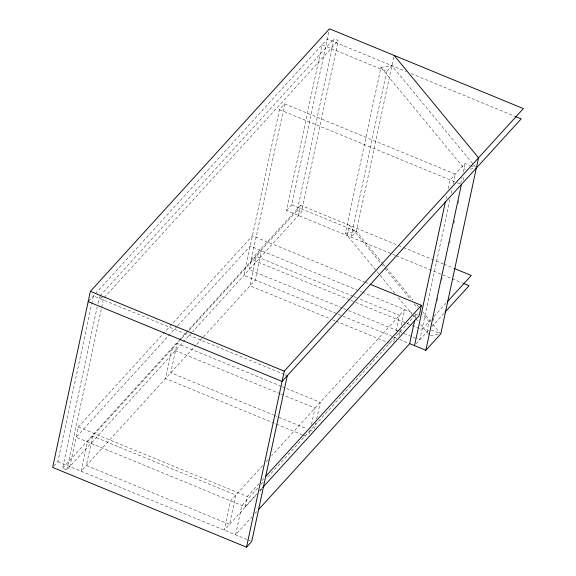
<?xml version="1.0" encoding="UTF-8"?>
<svg xmlns="http://www.w3.org/2000/svg" width="576" height="576" viewBox="0 0 576 576"><rect width="100%" height="100%" fill="white"/><g stroke="black" fill="none" stroke-linecap="round" stroke-linejoin="round"><path stroke-width="0.43" stroke-dasharray="2.88 2.16" d="M53.798 466.121L57.866 461.657L91.526 304.646M91.714 303.775L93.406 295.877L283.961 374.306M191.93 332.489L66.838 469.858L62.633 468.13L97.178 306.994M97.927 303.487L99.432 296.482M66.838 469.858L103.637 298.217L100.13 296.77M69.826 466.574L78.314 426.967L252.41 235.793L364.248 281.83M453.24 183.758L455.306 174.11L284.688 103.889L279.461 109.627L243.922 275.407L398.801 339.156M284.688 103.889L249.149 269.662L342.742 308.182M395.366 255.398L286.51 210.593L322.049 44.813L386.676 71.41L391.903 65.671L472.903 163.944M286.51 210.593L291.737 204.847L329.292 29.657M179.338 339.977L297.252 210.499L334.051 38.851L338.249 40.586L301.45 212.227L192.535 331.826M298.462 215.51L300.665 205.243L397.57 245.124M177.062 326.383L76.111 437.234L245.117 506.794L247.32 496.526L259.409 483.25M394.834 293.234L345.398 233.251L380.938 67.471L391.903 65.671M347.364 235.642L349.567 225.367L384.458 267.696M386.676 71.41L351.137 237.19L356.364 231.444L393.739 57.11M309.456 433.987L310.565 428.81M311.494 424.49L315.007 408.096L284.393 395.496M314.503 429.106L315.799 423.065M316.721 418.752L320.234 402.35L282.175 386.683M393.703 342.137L394.812 336.96M396.108 330.919L399.442 315.382L358.891 298.692M399.118 335.527L400.414 329.486M401.342 325.174L404.669 309.636L271.678 455.674M415.051 318.607L415.98 314.294L266.666 478.253M445.939 199.152L446.882 194.767M448.193 188.626L450.079 179.856L465.019 163.447L469.865 165.442M449.856 199.548L419.767 339.89L417.283 338.868M451.166 193.406L452.11 189.022M426.866 332.093L429.07 321.826L422.777 314.194M460.692 183.614L462.01 177.48M463.14 172.217L465.019 163.447M433.015 320.767L433.577 318.132M437.342 300.593L437.904 297.965M441.67 280.418L442.231 277.79M449.561 243.576L450.13 240.948M453.888 223.409L454.45 220.774M458.215 203.234L458.777 200.599M463.104 180.425L464.04 176.04M88.783 300.96L94.838 294.307M95.443 293.645L327.276 39.067L406.332 71.604M100.037 295.819L334.051 38.851M104.234 297.547L338.249 40.586M177.667 325.721L250.207 246.067L361.642 291.931M300.665 205.243L251.352 259.394L349.913 299.959M62.633 468.13L178.733 340.639M181.123 339.005L87.422 441.893L81.137 471.233L195.386 345.773M181.728 338.342L188.374 331.034M188.978 330.372L261.518 250.718L255.226 280.058L195.991 345.11M262.613 465.631L230.573 500.81L224.287 530.15L256.32 494.971M266.242 461.65L268.661 458.993M261.828 480.593L264.24 477.943M257.602 488.21L241.884 505.469L235.591 534.809L251.914 516.881M261.23 484.222L263.65 481.572M245.117 506.794L257.206 493.517M259.625 490.867L262.044 488.21M259.949 490.99L262.368 488.333M430.992 319.709L421.97 329.616L419.486 328.594M433.994 316.411L446.623 302.544M254.938 513.569L256.752 511.574M416.282 343.714L429.386 329.321M431.791 326.678L444.427 312.811M470.419 169.07L474.638 168.379M345.398 233.251L356.364 231.444L382.608 263.282M438.257 334.289L429.818 335.678L420.574 324.461M411.322 73.663L514.505 116.129M470.671 165.773L475.524 167.767M279.461 109.627L456.538 182.513M457.344 182.844L459.77 183.845M398.398 245.47L402.538 247.169M403.366 247.514L443.124 263.873M443.952 264.218L453.888 268.308M291.737 204.847L356.364 231.444M297.252 210.499L301.45 212.227M396.194 255.737L462.456 283.01M365.076 282.168L369.223 283.874M362.47 292.27L414.36 313.632M415.066 313.92L419.213 315.626M353.102 296.309L256.291 256.464L249.998 285.804L329.436 318.499M353.93 296.654L358.063 298.354M431.093 329.89L439.171 333.209M350.741 300.298L354.881 302.004M355.709 302.35L406.231 323.143M407.059 323.482L411.199 325.188M412.027 325.526L418.658 328.255M343.57 308.527L347.71 310.226M348.538 310.572L398.232 331.027M399.06 331.366L403.2 333.072M404.028 333.41L416.455 338.522M399.629 339.494L408.074 342.972M332.748 319.86L335.225 320.882M336.053 321.221L386.532 342M387.36 342.338L391.493 344.045M284.796 374.652L287.294 375.682M281.347 386.345L177.084 343.433L170.798 372.773L273.398 415.008M280.253 393.79L171.857 349.178L165.564 378.518L275.616 423.814M281.081 394.135L283.565 395.158M274.226 415.346L306.497 428.63M309.809 429.991L312.293 431.014M276.444 424.152L302.098 434.714M302.926 435.053L307.058 436.759M78.314 426.967L247.32 496.526M57.866 461.657L246.758 539.402M247.594 539.741L250.92 541.116M473.479 164.635L476.33 168.098M380.938 67.471L465.358 169.898M383.177 263.974L412.841 299.966M416.83 304.805L418.543 306.886M422.539 311.731L430.524 321.415M432.806 324.187L440.791 333.878M385.027 268.394L410.767 299.621M414.194 303.782L417.629 307.944M398.268 297.396L411.991 314.05M412.567 314.748L418.414 321.833M92.657 436.147L86.364 465.487L229.514 524.405L235.807 495.065L92.657 436.147"/><path stroke-width="0.86" d="M246.521 547.2L284.263 371.153L523.361 108.598L329.479 28.8L90.382 291.355L52.639 467.402L246.521 547.2L251.748 541.454L287.294 375.682M414.684 320.335L409.687 343.634L258.566 509.58M370.051 284.213L421.409 305.352L419.213 315.626L262.649 487.548M414.533 345.629L445.378 201.78M409.565 343.584L425.844 350.287L461.383 184.507M265.45 476.611L421.409 305.352M447.228 301.882L471.283 275.465L454.716 268.646M445.025 312.149L469.08 285.739L463.284 283.349M425.844 350.287L440.791 333.878L478.534 157.831L394.106 55.397M515.333 116.474L521.158 118.872L282.06 381.42L88.178 301.622M90.382 291.355L284.263 371.153"/></g></svg>
